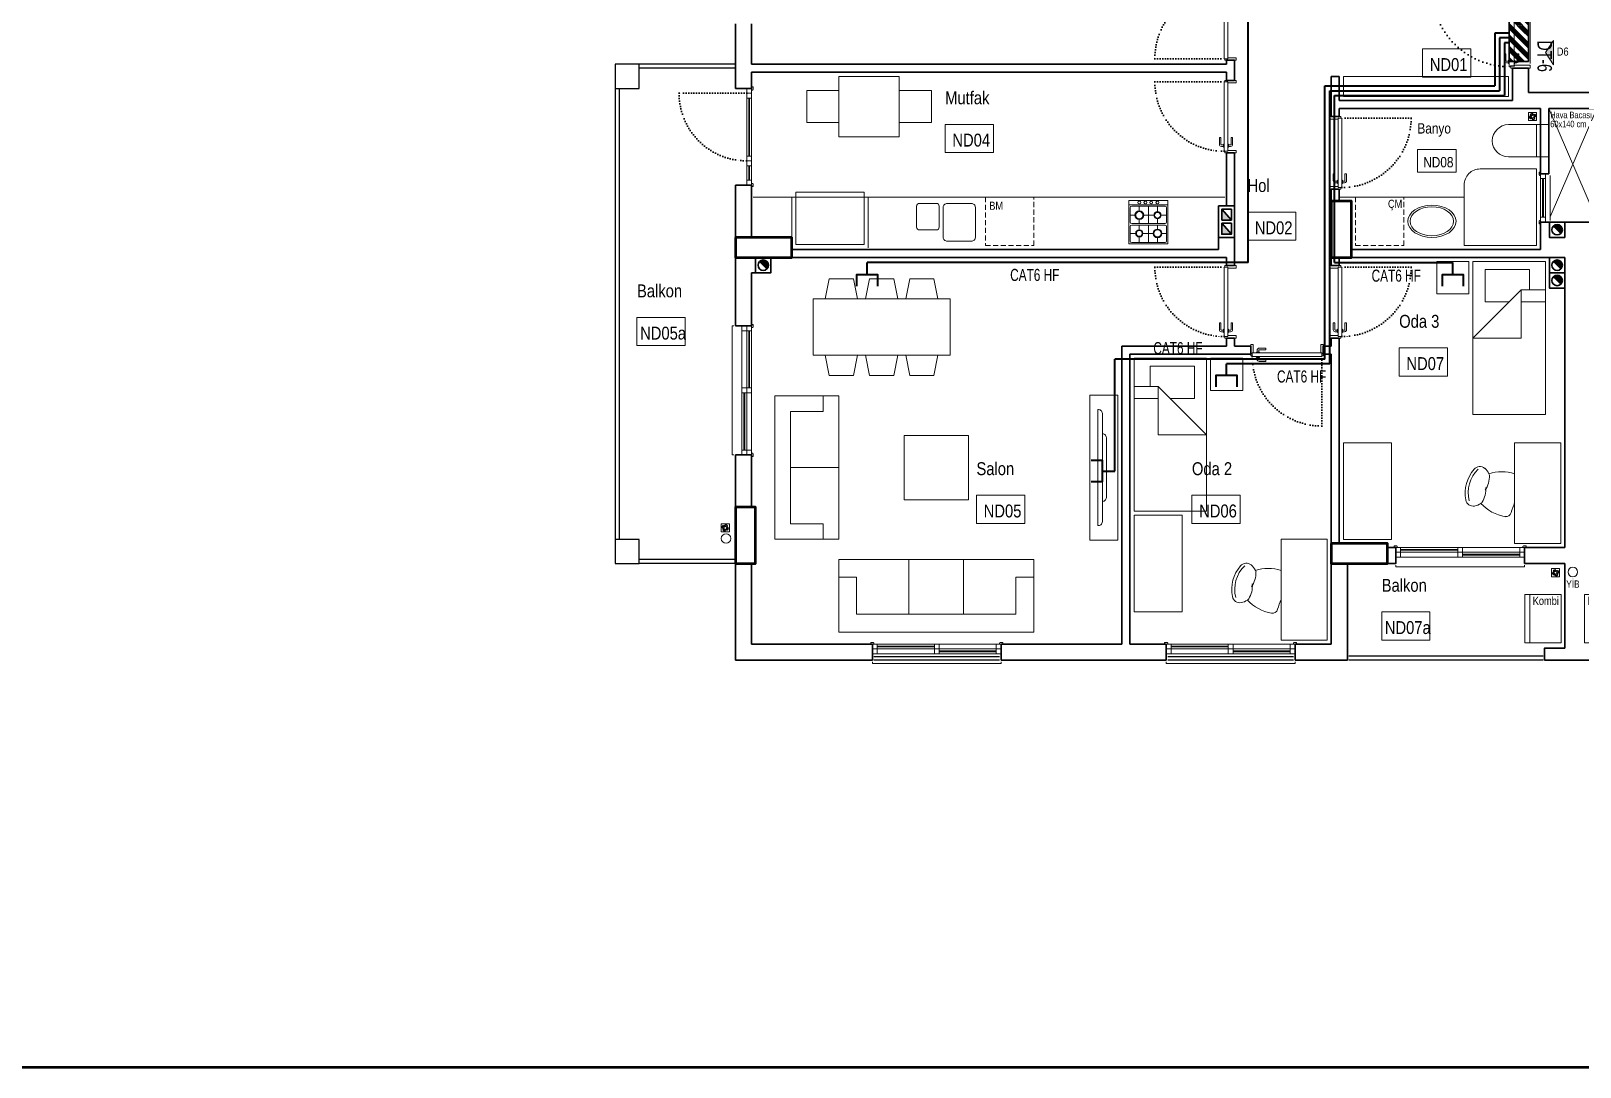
# Model space of a CAD drawing. Header units: millimetres. Extents: x 1852829 to 1882754, y -270850 to -231658.
# Drawn here: x 1860248 to 1862172, y -259851 to -258565 of the extents above; entities that cross this region are included whole.
import ezdxf
from ezdxf.enums import TextEntityAlignment as Align

# ---------------------------------------------------------------- set-up
doc = ezdxf.new("R2010")
doc.units = ezdxf.units.MM
for name, pattern in [('CONTINOUS', [0]), ('CONTINU', [0]), ('DOT', [0.25, 0, -0.25]), ('izdüşüm arka', [3.175, 0, -3.175]), ('izdüşüm ön', [9.525, 6.35, -3.175])]:
    doc.linetypes.add(name, pattern=pattern)
for name, color, linetype, lineweight in [('a_ba', 6, 'Continuous', 50), ('a_doğrama', 251, 'Continuous', 20), ('a_duvar', 251, 'Continuous', 35), ('a_görünüş', 32, 'Continuous', 25), ('a_görünüş_ince', 8, 'Continuous', 20), ('a_izdüşüm_arka', 251, 'izdüşüm arka', 30), ('a_izdüşüm_ön', 6, 'izdüşüm ön', 9), ('a_not_mahal', 253, 'Continuous', 5), ('a_not_misc', 144, 'Continuous', 5), ('a_not_text', 7, 'Continuous', 13), ('a_tefriş', 8, 'Continuous', 20), ('a_çerçeve_line', 7, 'Continuous', 50), ('Aydınlatma', 4, 'CONTINOUS', 35), ('m_yib', 65, 'Continuous', 20), ('Priz', 6, 'CONTINOUS', 40), ('Telefon', 2, 'CONTINOUS', 40)]:
    doc.layers.add(name, color=color, linetype=linetype, lineweight=lineweight)
doc.styles.add('Grupcad', font='arial.ttf', dxfattribs={"width": 0.7})
doc.styles.add('ROMANTUR', font='arial.ttf', dxfattribs={"width": 0.7})
doc.styles.get("Standard").update_dxf_attribs({"font": 'ARIALN.TTF'})

# ---------------------------------------------------------------- blocks, each defined once
blk = doc.blocks.new('M1')
at = {"layer": 'a_doğrama', "linetype": 'Continuous'}
for p, q in [((-24, 6), (-30, 6)), ((-30, 0), (-30, 6)), ((-24, 0), (-30, 0)), ((-24, 0), (-24, 6)), ((30, 6), (24, 6)), ((24, 6), (24, 0)), ((30, 0), (30, 6)), ((30, 0), (24, 0))]:
    blk.add_line(p, q, dxfattribs=at)
at = {"layer": 'a_doğrama'}
for p, q in [((24, 3.5), (-24, 3.5)), ((24, 2.5), (-24, 2.5))]:
    blk.add_line(p, q, dxfattribs=at)
for points in [[(-28, -1), (-28, 0), (-32, 0), (-32, -2), (-29, -2)], [(28, -1), (28, 0), (32, 0), (32, -2), (29, -2)]]:
    blk.add_lwpolyline(points, close=True, dxfattribs=at)
at = {"layer": 'a_görünüş_ince'}
for p, q in [((24, 6), (-24, 6)), ((-24, 0), (24, 0))]:
    blk.add_line(p, q, dxfattribs=at)
blk = doc.blocks.new('K1')
at = {"layer": 'a_doğrama', "color": 251}
for points in [[(-17.5, -2.5), (-22, -2.5), (-22, 0), (2, 0), (2, -4), (-17.5, -4), (-17.5, -2.5)], [(-27.5, -93.1), (-25, -93.1)], [(-17.5, -97.5), (-22, -97.5), (-22, -100), (2, -100), (2, -96), (-17.5, -96), (-17.5, -97.5)], [(-14.5, -93.1), (-17, -93.1)]]:
    blk.add_lwpolyline(points, dxfattribs=at)
blk.add_lwpolyline([(-18, -14), (-18, -4), (-18, -3), (-22.5, -3), (-22.5, -2.5), (-22.5, -2), (-24, -2), (-24, -2.5), (-24, -12.5), (-24, -88), (-24, -97.5), (-24, -98), (-22.5, -98), (-22.5, -97.5), (-22.5, -97), (-18, -97), (-18, -96), (-18, -86.5)], close=True, dxfattribs=at)
for points in [[(-25, -91.1), (-27.5, -91.1, -0.414214), (-28, -90.6), (-28, -82.1), (-30, -82.1), (-30, -90.6)], [(-24, -94.1), (-24.5, -94.1, -0.414214), (-25, -93.6), (-25, -90.6, -0.414214), (-24.5, -90.1), (-24, -90.1)], [(-18, -94.1), (-17.5, -94.1, 0.414214), (-17, -93.6), (-17, -90.6, 0.414214), (-17.5, -90.1), (-18, -90.1)], [(-17, -91.1), (-14.5, -91.1, 0.414214), (-14, -90.6), (-14, -82.1), (-12, -82.1), (-12, -90.6)]]:
    blk.add_lwpolyline(points, format="xyb", dxfattribs=at)
for centre, start, end in [((-27.5, -90.6), 180, 270), ((-14.5, -90.6), 270, 0)]:
    blk.add_arc(centre, 2.5, start, end, dxfattribs=at)
at = {"layer": 'a_görünüş_ince', "color": 251}
blk.add_line((2, -6), (2, -94), dxfattribs=at)
at = {"layer": 'a_izdüşüm_arka', "color": 251, "linetype": 'DOT', "ltscale": 20}
blk.add_line((-24, -2), (-120, -2), dxfattribs=at)
blk.add_arc((-24, -2), 96, 180, 270, dxfattribs=at)
blk = doc.blocks.new('K2')
at = {"layer": 'a_doğrama', "color": 251, "linetype": 'Continuous'}
for p, q in [((-13, 88.1), (-13, 1.9)), ((-13, 88.1), (-8.5, 88.1)), ((-12, 90), (-12, 88.1)), ((-12, 90), (-10, 90)), ((-8.5, 88.1), (-8.5, 1.9)), ((-13, 1.9), (-8.5, 1.9)), ((-12, 0), (-12, 1.9)), ((-12, 0), (-10, 0))]:
    blk.add_line(p, q, dxfattribs=at)
at = {"layer": 'a_doğrama', "color": 251}
for points in [[(-14, 80.1), (-16.5, 80.1, 0.414214), (-17, 79.6), (-17, 71.1), (-19, 71.1), (-19, 79.6)], [(-13, 83.1), (-13.5, 83.1, 0.414214), (-14, 82.6), (-14, 79.6, 0.414214), (-13.5, 79.1), (-13, 79.1)], [(-8.5, 83.1), (-8, 83.1, -0.414214), (-7.5, 82.6), (-7.5, 79.6, -0.414214), (-8, 79.1), (-8.5, 79.1)], [(-7.5, 80.1), (-5, 80.1, -0.414214), (-4.5, 79.6), (-4.5, 71.1), (-2.5, 71.1), (-2.5, 79.6)]]:
    blk.add_lwpolyline(points, format="xyb", dxfattribs=at)
for points in [[(-16.5, 82.1), (-14, 82.1)], [(-5, 82.1), (-7.5, 82.1)]]:
    blk.add_lwpolyline(points, dxfattribs=at)
at = {"layer": 'a_doğrama', "color": 251, "linetype": 'Continuous'}
for points in [[(0, 90), (2, 90), (2, 87), (-8.5, 87)], [(0, 0), (2, 0), (2, 3), (-8.5, 3)]]:
    blk.add_lwpolyline(points, dxfattribs=at)
at = {"layer": 'a_doğrama', "color": 251}
for centre, start, end in [((-16.5, 79.6), 90, 180), ((-5, 79.6), 0, 90)]:
    blk.add_arc(centre, 2.5, start, end, dxfattribs=at)
at = {"layer": 'a_izdüşüm_arka', "color": 251}
blk.add_lwpolyline([(-99.2, 1.9), (-13, 1.9)], dxfattribs=at)
blk.add_arc((-13, 1.9), 86.2, 90, 180, dxfattribs=at)
blk = doc.blocks.new('klozet')
at = {"layer": 'a_tefriş'}
blk.add_line((20, 0), (-20, 0), dxfattribs=at)
for points in [[(-20, 0), (-20, -15), (20, -15), (20, 0)], [(-20, -50), (-20, -15)], [(20, -50), (20, -15)]]:
    blk.add_lwpolyline(points, dxfattribs=at)
blk.add_arc((0, -50), 20, 180, 360, dxfattribs=at)
blk = doc.blocks.new('kapı_120_c_blok')
at = {"layer": 'a_doğrama', "color": 251}
for points in [[(-2, 119), (-2, 122), (0, 122), (0, 118), (-1, 118), (-2, 119)], [(2.5, 114), (2.5, 96)], [(3.5, 114), (3.5, 96)], [(2.5, 84), (2.5, 12)], [(3.5, 84), (3.5, 12)], [(-2, 1), (-2, -2), (0, -2), (0, 2), (-1, 2), (-2, 1)]]:
    blk.add_lwpolyline(points, dxfattribs=at)
for points in [[(0, 114), (6, 114), (6, 120), (0, 120)], [(0, 90), (6, 90), (6, 96), (0, 96)], [(0, 84), (6, 84), (6, 90), (0, 90)], [(0, 6), (6, 6), (6, 12), (0, 12)], [(0, 0), (6, 0), (6, 6), (0, 6)]]:
    blk.add_lwpolyline(points, close=True, dxfattribs=at)
at = {"layer": 'a_görünüş_ince', "color": 251}
for points in [[(0, 114), (0, 96)], [(6, 114), (6, 96)], [(0, 84), (0, 12)], [(6, 84), (6, 12)]]:
    blk.add_lwpolyline(points, dxfattribs=at)
at = {"layer": 'a_izdüşüm_arka', "color": 251}
blk.add_lwpolyline([(6, 6), (90, 6)], dxfattribs=at)
blk.add_arc((6, 6), 84, 0, 90, dxfattribs=at)
blk = doc.blocks.new('160p')
at = {"layer": 'a_doğrama', "color": 251}
for points in [[(-6, -6), (-6, 0), (-12, 0), (-12, -6)], [(0, -6), (0, 0), (-6, 0), (-6, -6)], [(-6, -83), (-6, -77), (-12, -77), (-12, -83)], [(0, -83), (0, -77), (-6, -77), (-6, -83)], [(-6, -160), (-6, -154), (-12, -154), (-12, -160)], [(0, -160), (0, -154), (-6, -154), (-6, -160)]]:
    blk.add_lwpolyline(points, close=True, dxfattribs=at)
for points in [[(2, -1), (2, 2), (0, 2), (0, -2), (1, -2), (2, -1)], [(-9.5, -6), (-9.5, -77)], [(-8.5, -6), (-8.5, -77)], [(-3.5, -83), (-3.5, -154)], [(-2.5, -83), (-2.5, -154)], [(2, -159), (2, -162), (0, -162), (0, -158), (1, -158), (2, -159)]]:
    blk.add_lwpolyline(points, dxfattribs=at)
at = {"layer": 'a_görünüş_ince', "color": 251}
for points in [[(-22, -160), (-24, -160), (-24, 0), (-22, 0)], [(-12, -77), (-12, -6)], [(-6, -77), (-6, -6)], [(-6, -77), (-6, -6)], [(0, -77), (0, -6)], [(-12, -154), (-12, -83)], [(-6, -154), (-6, -83)], [(-6, -154), (-6, -83)], [(0, -154), (0, -83)]]:
    blk.add_lwpolyline(points, dxfattribs=at)
blk = doc.blocks.new('baca_şönt')
at = {"layer": 'a_duvar'}
h = blk.add_hatch(color=256, dxfattribs=at)
h.dxf.hatch_style = 1
h.paths.add_polyline_path([(21.5, -5), (21.5, -17), (35, -17)])
h.paths.add_polyline_path([(4, -5), (4, -17), (17.5, -17)])
for p, q in [((4, -5), (17.5, -17)), ((17.5, -5), (17.5, -17)), ((21.5, -5), (21.5, -17)), ((21.5, -5), (35, -17))]:
    blk.add_line(p, q, dxfattribs=at)
blk.add_lwpolyline([(0, -21), (39, -21), (39, -1), (0, -1)], close=True, dxfattribs=at)
for points in [[(17.5, -5), (4, -5), (4, -17), (17.5, -17)], [(21.5, -17), (35, -17), (35, -5), (21.5, -5)]]:
    blk.add_lwpolyline(points, dxfattribs=at)
blk = doc.blocks.new('baca_müstakil')
at = {"layer": 'a_duvar'}
h = blk.add_hatch(color=256, dxfattribs=at)
h.dxf.hatch_style = 1
h.paths.add_polyline_path([(4.9, -4.9, 0.198912), (3, -9.5, 0.668179), (14.1, -14.1)])
blk.add_line((4.9, -4.9), (14.1, -14.1), dxfattribs=at)
blk.add_lwpolyline([(0, -19), (19, -19), (19, 0), (0, 0)], close=True, dxfattribs=at)
blk.add_circle((9.5, -9.5), 6.5, dxfattribs=at)
blk = doc.blocks.new('A$C2A0A03CE')
at = {"layer": 'a_tefriş'}
for p, q in [((-54, -24.3), (-54, 24.3)), ((-54, 24.3), (0, 24.3)), ((-48.6, 24.3), (-48.6, -24.3)), ((-46.8, 20.7), (-46.8, -20.7)), ((-27, 22.5), (-45, 22.5)), ((-35.6, 22.5), (-35.6, 15.7)), ((-25.2, -20.7), (-25.2, 20.7)), ((-23.4, -20.7), (-23.4, 20.7)), ((-21.6, 22.5), (-3.6, 22.5)), ((-13.1, 22.5), (-13.1, 14.8)), ((-1.8, 20.7), (-1.8, -20.7)), ((0, -24.3), (0, 24.3)), ((-40, 11.2), (-46.8, 11.2)), ((-25.2, 0), (-46.8, 0)), ((-35.6, 6.8), (-35.6, -7.7)), ((-25.2, 11.2), (-31, 11.2)), ((-16.6, 11.2), (-23.4, 11.2)), ((-1.8, 0), (-23.4, 0)), ((-13.1, 7.7), (-13.1, -6.8)), ((-1.8, 11.2), (-9.4, 11.2)), ((-39.1, -11.3), (-46.8, -11.3)), ((-35.6, -14.9), (-35.6, -22.5)), ((-25.2, -11.3), (-31.9, -11.3)), ((-17.5, -11.3), (-23.4, -11.3)), ((-13.1, -15.7), (-13.1, -22.5)), ((-1.8, -11.3), (-8.5, -11.3)), ((-54, -24.3), (0, -24.3)), ((-45, -22.5), (-27, -22.5)), ((-3.6, -22.5), (-21.6, -22.5))]:
    blk.add_line(p, q, dxfattribs=at)
for centre, radius in [((-51.4, 11.2), 1.8), ((-51.4, 3.7), 1.8), ((-35.6, 11.2), 5.4), ((-35.6, 11.2), 4.5), ((-13.1, 11.2), 4.5), ((-13.1, 11.2), 3.6), ((-51.4, -3.5), 1.8), ((-51.4, -11.3), 1.8), ((-35.6, -11.3), 4.5), ((-35.6, -11.3), 3.6), ((-13.1, -11.3), 5.4), ((-13.1, -11.3), 4.5)]:
    blk.add_circle(centre, radius, dxfattribs=at)
for centre, start, end in [((-45, 20.7), 90, 180), ((-27, 20.7), 0, 90), ((-21.6, 20.7), 90, 180), ((-3.6, 20.7), 0, 90), ((-45, -20.7), 180, 270), ((-27, -20.7), 270, 0), ((-21.6, -20.7), 180, 270), ((-3.6, -20.7), 270, 0)]:
    blk.add_arc(centre, 1.8, start, end, dxfattribs=at)
blk = doc.blocks.new('tefriş_koltuk_242x90')
at = {"layer": 'a_tefriş'}
for p, q in [((-34, -22), (-34, -90)), ((34, -22), (34, -90)), ((-99, -68), (-121, -68)), ((99, -68), (121, -68))]:
    blk.add_line(p, q, dxfattribs=at)
for points in [[(-121, -90), (-121, 0), (121, 0), (121, -90), (-121, -90)], [(-99, -68), (-99, -22), (99, -22), (99, -68)]]:
    blk.add_lwpolyline(points, dxfattribs=at)
blk = doc.blocks.new('tefriş_koltuk_202x90')
at = {"layer": 'a_tefriş'}
for p, q in [((0, -90), (0, -22)), ((-79, -68), (-101, -68)), ((79, -68), (101, -68))]:
    blk.add_line(p, q, dxfattribs=at)
for points in [[(101, -90), (101, 0), (-101, 0), (-101, -90), (101, -90)], [(79, -68), (79, -22), (-79, -22), (-79, -68)]]:
    blk.add_lwpolyline(points, dxfattribs=at)
blk = doc.blocks.new('tefirş_tv')
at = {"layer": 'a_tefriş'}
for points in [[(60, 4), (60, 5, 0.414214), (55, 10), (-55, 10, 0.414214), (-60, 5), (-60, 4)], [(35, 10), (35, 10, 0.414214), (30, 15), (-30, 15, 0.414214), (-35, 10), (-35, 10)]]:
    blk.add_lwpolyline(points, format="xyb", close=True, dxfattribs=at)
blk = doc.blocks.new('tefriş_yatak tek')
at = {"layer": 'a_tefriş'}
for points in [[(0, -0.45), (-1.9, -0.45), (-1.9, 0.45), (0, 0.45)], [(-1.9, -0.5), (-1.5, -0.5), (-1.5, -0.9), (-1.9, -0.9)]]:
    blk.add_lwpolyline(points, close=True, dxfattribs=at)
for points in [[(-1.55, 0.45), (-1.55, 0.15), (-0.95, -0.45), (-0.95, 0.15), (-1.55, 0.15)], [(-1.4, 0.45), (-1.4, 0.15)], [(-1.4, 0), (-1.4, -0.3), (-1.8, -0.3), (-1.8, 0.25), (-1.55, 0.25)]]:
    blk.add_lwpolyline(points, dxfattribs=at)
blk = doc.blocks.new('tefriş_sandalye')
at = {"layer": 'a_tefriş'}
blk.add_line((0, -18), (0, 18), dxfattribs=at)
at = {"layer": 'a_tefriş', "extrusion": (0, 0, -1)}
for centre, major_axis, start_param, end_param in [((16, -34.3), (38.7, 38.7), 5.200723, 5.79406), ((48.7, 10.5), (13, -13), 2.7784, 3.245118), ((43.2, 17.3), (6.76, 6.76), 4.815914, 6.34704), ((16.9, -5.5), (28.8, 28.8), 6.26556, 7.321949), ((16.9, -5.5), (28.8, 28.8), 6.26556, 7.321949), ((17, -5.7), (31.4, -31.4), -1.506941, -0.587454), ((62.1, 15.1), (21.8, -21.8), 1.757107, 2.385975), ((62.1, 15.1), (21.8, -21.8), 1.757107, 2.385975), ((48.7, 10.5), (13, -13), 2.664537, 2.7784), ((48.7, 10.5), (13, -13), 2.664537, 2.7784), ((66.5, -1.2), (21.8, -21.8), 1.802816, 2.431683), ((66.5, -1.2), (21.8, -21.8), 1.802816, 2.431683), ((-154, -79.7), (117.3, -117.3), -1.166716, -1.087708), ((1.8, 18.5), (38.7, -38.7), -0.034473, 0.601946), ((52.6, -3.9), (13, -13), 1.410391, 1.524253), ((52.6, -3.9), (13, -13), 1.410391, 1.524253), ((52.6, -3.9), (13, 13), 2.514469, 2.981187), ((51.2, -12.6), (6.76, -6.76), -0.587454, 0.943672), ((11.1, -28.2), (4.99, -4.99), 0.687369, 2.053884)]:
    blk.add_ellipse(centre, major_axis=major_axis, ratio=1, start_param=start_param, end_param=end_param, dxfattribs=at)
blk = doc.blocks.new('tefriş_süzgeç')
at = {"layer": 'a_tefriş'}
for p, q in [((5, 0), (-5, 0)), ((-5, 0), (-5, -10)), ((5, -10), (5, 0)), ((-5, -10), (5, -10)), ((-3.6, -5.1), (-4.1, -5.1)), ((-2.6, -5.1), (-3.1, -5.1)), ((-2.5, -2.5), (-2.9, -2.2)), ((-2.6, -7.6), (-2.9, -7.9)), ((-2, -3.3), (-2.3, -3)), ((-1.9, -6.9), (-2.2, -7.2)), ((-1.6, -5.1), (-2.1, -5.1)), ((-1.2, -3.9), (-1.5, -3.6)), ((-1.2, -6.2), (-1.5, -6.5)), ((-0.2, -2.5), (-0.2, -2)), ((-0.1, -1.5), (-0.1, -1)), ((-0.1, -3), (-0.1, -3.5)), ((-0.1, -6.6), (-0.1, -7.1)), ((-0.1, -7.6), (-0.1, -8.1)), ((-0.1, -8.6), (-0.1, -9.1)), ((1, -4), (1.4, -3.6)), ((1.1, -6.2), (1.4, -6.5)), ((1.5, -5.1), (2, -5.1)), ((1.7, -3.3), (2.1, -2.9)), ((1.8, -6.9), (2.1, -7.2)), ((2.5, -2.5), (2.8, -2.2)), ((2.5, -5.1), (3, -5.1)), ((2.5, -7.5), (2.8, -7.9)), ((3.5, -5.1), (4, -5.1))]:
    blk.add_line(p, q, dxfattribs=at)
for centre, radius, start, end in [((-0.1, -5.1), 4.06, 134.2896, 180), ((-0.1, -5.1), 3.56, 134.2896, 180), ((-0.1, -5.1), 3.06, 180, 225), ((-0.1, -5.1), 4.06, 225, 270), ((-0.1, -5.1), 2.56, 180, 225), ((-0.1, -5.1), 3.56, 225, 270), ((-0.4, -4.4), 2.4, 84.5943, 143.2016), ((-0.1, -5.1), 2.06, 134.2896, 180), ((-0.1, -5), 2.44, 90.343, 138.1212), ((-0.1, -5.1), 1.56, 134.2896, 180), ((-0.1, -5.1), 2.06, 225, 270), ((-0.1, -5.1), 1.56, 225, 270), ((-0.1, -5.1), 4.06, 45, 90), ((-0.1, -5.1), 3.56, 45, 90), ((-0.1, -5.1), 2.06, 45, 90), ((-0.1, -5.1), 1.56, 45, 90), ((-0.1, -5.1), 2.56, 270, 315.7104), ((-0.1, -5.1), 3.06, 270, 315.7104), ((-0.1, -5.1), 1.56, 314.2896, 360), ((-0.1, -5.1), 2.06, 314.2896, 360), ((-0.1, -5.1), 2.56, 360, 45), ((-0.1, -5.1), 3.06, 360, 45), ((-0.1, -5.1), 3.56, 314.2896, 360), ((-0.1, -5.1), 4.06, 314.2896, 360)]:
    blk.add_arc(centre, radius, start, end, dxfattribs=at)
blk = doc.blocks.new('kombi')
at = {"layer": 'a_tefriş', "lineweight": 20}
for p, q in [((-4.8, 60), (40.2, 60)), ((-4.7, 0), (-4.8, 60)), ((1.3, 0), (1.2, 60)), ((40.2, 60), (40.3, 0)), ((69.2, 60), (69.2, 0)), ((114.2, 60), (69.2, 60)), ((108.2, 0), (108.2, 60)), ((114.2, 0), (114.2, 60)), ((40.3, 0), (-4.7, 0)), ((69.2, 0), (114.2, 0))]:
    blk.add_line(p, q, dxfattribs=at)
at = {"layer": 'a_not_mahal'}
for p in [(5, 47.3), (73.2, 47.3)]:
    blk.add_text('Kombi', height=10, dxfattribs=at).set_placement(p)
blk = doc.blocks.new('ZayıfAkımPanosu')
at = {"layer": 'Priz'}
h = blk.add_hatch(dxfattribs=at)
h.set_pattern_fill('GOST_GROUND', color=256)
h.set_pattern_definition([(45, (-1866208.597, 256590.195), (14.142135624, 0), [20]), (45, (-1866205.597, 256590.195), (14.142135624, 0), [20]), (45, (-1866202.597, 256590.195), (14.142135624, 0), [20])])
h.paths.add_polyline_path([(11.9, 41.5), (-11.9, 41.5), (-11.9, -41.5), (11.9, -41.5)])
at = {"layer": 'Aydınlatma', "color": 2, "linetype": 'CONTINU'}
blk.add_lwpolyline([(-11.9, 41.5), (11.9, 41.5), (11.9, -41.5), (-11.9, -41.5)], close=True, dxfattribs=at)
blk.add_lwpolyline([(-11.9, 41.5), (11.9, 41.5), (11.9, -41.5), (-11.9, -41.5)], close=True, dxfattribs=at)
blk.add_lwpolyline([(-11.9, 41.5), (11.9, 41.5), (11.9, -41.5), (-11.9, -41.5)], close=True, dxfattribs=at)
blk.add_lwpolyline([(-11.9, 41.5), (11.9, 41.5), (11.9, -41.5), (-11.9, -41.5)], close=True, dxfattribs=at)
blk.add_lwpolyline([(-11.9, 41.5), (11.9, 41.5), (11.9, -41.5), (-11.9, -41.5)], close=True, dxfattribs=at)
at = {"layer": 'Aydınlatma', "color": 6, "linetype": 'CONTINU'}
blk.add_lwpolyline([(-11.9, 41.5), (11.9, 41.5), (11.9, -41.5), (-11.9, -41.5)], close=True, dxfattribs=at)
blk = doc.blocks.new('TELEFON PRIZI')
at = {"layer": 'Telefon', "linetype": 'CONTINU'}
blk.add_lwpolyline([(13.2, 13.9), (13.2, 0), (-13.2, 0), (-13.2, 13.9)], dxfattribs=at)

msp = doc.modelspace()

# ---------------------------------------------------------------- hatches: boundary and pattern name
at = {"layer": 'a_not_misc'}
h = msp.add_hatch(color=256, dxfattribs=at)
h.dxf.hatch_style = 1
h.paths.add_polyline_path([(1862138.7, -258576.8), (1862128.7, -258591.8), (1862138.7, -258606.8)])

# ---------------------------------------------------------------- linework, layer by layer
at = {"layer": 'a_ba', "color": 253}
for points in [[(1861862.7, -258846.2), (1861887.7, -258846.2), (1861887.7, -258776.2), (1861862.7, -258776.2)], [(1861122.7, -258821.2), (1861122.7, -258846.2), (1861192.7, -258846.2), (1861192.7, -258821.2)], [(1861122.7, -259226.2), (1861147.7, -259226.2), (1861147.7, -259156.2), (1861122.7, -259156.2)], [(1861862.7, -259201.2), (1861862.7, -259226.2), (1861932.7, -259226.2), (1861932.7, -259201.2)]]:
    msp.add_lwpolyline(points, close=True, dxfattribs=at)
at = {"layer": 'a_duvar'}
for p, q in [((1861122.7, -258556.2), (1861122.7, -258636.2)), ((1861142.7, -258606.2), (1861142.7, -258556.2)), ((1861732.7, -258606.2), (1861142.7, -258606.2)), ((1861732.7, -258601.2), (1861732.7, -258606.2)), ((1861742.7, -258601.2), (1861742.7, -258626.2)), ((1861142.7, -258616.2), (1861732.7, -258616.2)), ((1861142.7, -258636.2), (1861142.7, -258616.2)), ((1861732.7, -258616.2), (1861732.7, -258626.2)), ((1861862.7, -258621.2), (1861862.7, -258671.2)), ((1861862.7, -258621.2), (1861872.7, -258621.2)), ((1861872.7, -258651.4), (1861872.7, -258621.2)), ((1862107.7, -258611.2), (1862087.7, -258611.2)), ((1862087.7, -258611.2), (1862107.7, -258611.2)), ((1862087.7, -258611.2), (1862087.7, -258651.4)), ((1862107.7, -258641.4), (1862107.7, -258611.2)), ((1862107.7, -258641.4), (1862107.7, -258611.2)), ((1862227.7, -258641.4), (1862107.7, -258641.4)), ((1861872.7, -258651.4), (1862087.7, -258651.4)), ((1861872.7, -258671.2), (1861872.7, -258661.2)), ((1861872.7, -258661.2), (1862122.7, -258661.2)), ((1862122.7, -258661.2), (1862122.7, -258742.2)), ((1862132.7, -258661.2), (1862192.7, -258661.2)), ((1862132.7, -258742.2), (1862132.7, -258661.2)), ((1861732.7, -258716.2), (1861732.7, -258782.2)), ((1861742.7, -258716.2), (1861742.7, -258856.2)), ((1861122.7, -258756.2), (1861122.7, -258931.2)), ((1861142.7, -258821.2), (1861142.7, -258756.2)), ((1861862.7, -258761.2), (1861862.7, -258856.2)), ((1861872.7, -258776.2), (1861872.7, -258761.2)), ((1861722.7, -258836.2), (1861192.7, -258836.2)), ((1861887.7, -258836.2), (1862122.7, -258836.2)), ((1861142.7, -258846.2), (1861732.7, -258846.2)), ((1861732.7, -258846.2), (1861732.7, -258856.2)), ((1861872.7, -258846.2), (1862152.7, -258846.2)), ((1861872.7, -258856.2), (1861872.7, -258846.2)), ((1862152.7, -258846.2), (1862152.7, -259206.2)), ((1861142.7, -258931.2), (1861142.7, -258865.2)), ((1861732.7, -258946.2), (1861732.7, -258956.2)), ((1861742.7, -258946.2), (1861742.7, -258956.2)), ((1861862.7, -258946.2), (1861862.7, -258956.2)), ((1861872.7, -259201.2), (1861872.7, -258946.2)), ((1861732.7, -258956.2), (1861602.7, -258956.2)), ((1861602.7, -258956.2), (1861602.7, -259326.2)), ((1861612.7, -258966.2), (1861762.7, -258966.2)), ((1861612.7, -259326.2), (1861612.7, -258966.2)), ((1861762.7, -258956.2), (1861742.7, -258956.2)), ((1861862.7, -258956.2), (1861852.7, -258956.2)), ((1861852.7, -258966.2), (1861862.7, -258966.2)), ((1861862.7, -258966.2), (1861862.7, -259326.2)), ((1861122.7, -259091.2), (1861122.7, -259206.2)), ((1861142.7, -259156.2), (1861142.7, -259091.2)), ((1862152.7, -259206.2), (1862102.7, -259206.2)), ((1861122.7, -259226.2), (1861122.7, -259346.2)), ((1861142.7, -259326.2), (1861142.7, -259226.2)), ((1861882.7, -259346.2), (1861882.7, -259226.2)), ((1861882.7, -259226.2), (1861932.7, -259226.2)), ((1862102.7, -259226.2), (1862152.7, -259226.2)), ((1862152.7, -259226.2), (1862152.7, -259331.2)), ((1861292.7, -259326.2), (1861142.7, -259326.2)), ((1861602.7, -259326.2), (1861452.7, -259326.2)), ((1861657.7, -259326.2), (1861612.7, -259326.2)), ((1861862.7, -259326.2), (1861817.7, -259326.2)), ((1861122.7, -259346.2), (1861292.7, -259346.2)), ((1861452.7, -259346.2), (1861657.7, -259346.2)), ((1861817.7, -259346.2), (1861882.7, -259346.2)), ((1862197.7, -259346.2), (1862127.7, -259346.2))]:
    msp.add_line(p, q, dxfattribs=at)
for points in [[(1861732.7, -258601.2), (1861742.7, -258601.2)], [(1861732.7, -258626.2), (1861742.7, -258626.2)], [(1861142.7, -258636.2), (1861122.7, -258636.2)], [(1861872.7, -258671.2), (1861862.7, -258671.2)], [(1861732.7, -258716.2), (1861742.7, -258716.2)], [(1862122.7, -258742.2), (1862132.7, -258742.2)], [(1861142.7, -258756.2), (1861122.7, -258756.2)], [(1861862.7, -258761.2), (1861872.7, -258761.2)], [(1862122.7, -258802.2), (1862122.7, -258836.2)], [(1862202.7, -258802.2), (1862122.7, -258802.2)], [(1861722.7, -258821.2), (1861722.7, -258836.2)], [(1861732.7, -258856.2), (1861742.7, -258856.2)], [(1861862.7, -258856.2), (1861872.7, -258856.2)], [(1861147.7, -258865.2), (1861142.7, -258865.2)], [(1861122.7, -258931.2), (1861142.7, -258931.2)], [(1861732.7, -258946.2), (1861742.7, -258946.2)], [(1861862.7, -258946.2), (1861872.7, -258946.2)], [(1861762.7, -258956.2), (1861762.7, -258966.2)], [(1861852.7, -258956.2), (1861852.7, -258966.2)], [(1861122.7, -259091.2), (1861142.7, -259091.2)], [(1861932.7, -259226.2), (1861942.7, -259226.2), (1861942.7, -259206.2), (1861932.7, -259206.2)], [(1862102.7, -259226.2), (1862102.7, -259206.2)], [(1861292.7, -259346.2), (1861292.7, -259326.2)], [(1861452.7, -259346.2), (1861452.7, -259326.2)], [(1861657.7, -259326.2), (1861657.7, -259346.2)], [(1861817.7, -259326.2), (1861817.7, -259346.2)], [(1862127.7, -259346.2), (1862127.7, -259331.2), (1862152.7, -259331.2)]]:
    msp.add_lwpolyline(points, dxfattribs=at)
at = {"layer": 'a_görünüş', "color": 251}
for points in [[(1860973.2, -258636.2), (1861003.2, -258636.2), (1861003.2, -258606.2), (1860973.2, -258606.2)], [(1860973.2, -259226.2), (1861003.2, -259226.2), (1861003.2, -259196.2), (1860973.2, -259196.2)]]:
    msp.add_lwpolyline(points, close=True, dxfattribs=at)
for points in [[(1861122.7, -258606.2), (1861003.2, -258606.2)], [(1861122.7, -258611.2), (1861003.2, -258611.2)], [(1860973.2, -258636.2), (1860973.2, -259196.2)], [(1860978.2, -258636.2), (1860978.2, -259196.2)], [(1861122.7, -259221.2), (1861003.2, -259221.2)], [(1861122.7, -259226.2), (1861003.2, -259226.2)], [(1861450.7, -259342.2), (1861294.7, -259342.2)], [(1861450.7, -259346.2), (1861294.7, -259346.2)], [(1861815.7, -259342.2), (1861659.7, -259342.2)], [(1861815.7, -259346.2), (1861659.7, -259346.2)], [(1862125.7, -259341.2), (1861884.7, -259341.2)], [(1862125.7, -259346.2), (1861884.7, -259346.2)]]:
    msp.add_lwpolyline(points, dxfattribs=at)
at = {"layer": 'a_görünüş_ince'}
msp.add_line((1862134.7, -258800.2), (1862134.7, -258744.2), dxfattribs=at)
at = {"layer": 'a_izdüşüm_ön', "color": 251}
for points in [[(1861433.2, -258771.2), (1861433.2, -258831.2), (1861493.2, -258831.2), (1861493.2, -258771.2)], [(1861892.7, -258831.2), (1861952.7, -258831.2), (1861952.7, -258771.2), (1861892.7, -258771.2)]]:
    msp.add_lwpolyline(points, close=True, dxfattribs=at)
at = {"layer": 'a_not_mahal'}
for points in [[(1862035.9, -258587.1), (1861975.9, -258587.1), (1861975.9, -258622.1), (1862035.9, -258622.1)], [(1861443.1, -258680.9), (1861383.1, -258680.9), (1861383.1, -258715.9), (1861443.1, -258715.9)], [(1862017.7, -258712.2), (1861969.7, -258712.2), (1861969.7, -258740.2), (1862017.7, -258740.2)], [(1861818.7, -258789.8), (1861758.7, -258789.8), (1861758.7, -258824.8), (1861818.7, -258824.8)], [(1861060.4, -258920.6), (1861000.4, -258920.6), (1861000.4, -258955.6), (1861060.4, -258955.6)], [(1862007, -258958.4), (1861947, -258958.4), (1861947, -258993.4), (1862007, -258993.4)], [(1861482, -259141.4), (1861422, -259141.4), (1861422, -259176.4), (1861482, -259176.4)], [(1861749.6, -259141.4), (1861689.6, -259141.4), (1861689.6, -259176.4), (1861749.6, -259176.4)], [(1861985.3, -259286.2), (1861925.3, -259286.2), (1861925.3, -259321.2), (1861985.3, -259321.2)]]:
    msp.add_lwpolyline(points, close=True, dxfattribs=at)
at = {"layer": 'a_not_misc'}
msp.add_lwpolyline([(1862138.7, -258576.8), (1862128.7, -258591.8), (1862138.7, -258606.8), (1862138.7, -258576.8)], close=True, dxfattribs=at)
for points in [[(1862132.7, -258661.2), (1862190.7, -258795.5)], [(1862192.7, -258661.2), (1862134.7, -258795.5)]]:
    msp.add_lwpolyline(points, dxfattribs=at)
at = {"layer": 'a_tefriş'}
msp.add_line((1861730.7, -258771.2), (1861144.7, -258771.2), dxfattribs=at)
for points in [[(1861326.2, -258696.2), (1861326.2, -258621.2), (1861251.2, -258621.2), (1861251.2, -258696.2)], [(1861877.7, -258621.2), (1862082.7, -258621.2), (1862082.7, -258646.4), (1861877.7, -258646.4)], [(1861251.2, -258678.7), (1861251.2, -258638.7), (1861211.2, -258638.7), (1861211.2, -258678.7)], [(1861366.2, -258678.7), (1861326.2, -258678.7), (1861326.2, -258638.7), (1861366.2, -258638.7)], [(1861219.2, -258967.5), (1861389.2, -258967.5), (1861389.2, -258897.5), (1861219.2, -258897.5)], [(1861562.7, -259197), (1861597.7, -259197), (1861597.7, -259017), (1861562.7, -259017)], [(1861332.1, -259147), (1861412.1, -259147), (1861412.1, -259067), (1861332.1, -259067)], [(1861937.7, -259076.2), (1861877.7, -259076.2), (1861877.7, -259196.2), (1861937.7, -259196.2)], [(1862090.4, -259201.2), (1862147.7, -259201.2), (1862147.7, -259076.1), (1862090.4, -259076.1)], [(1861617.7, -259166.2), (1861677.7, -259166.2), (1861677.7, -259286.2), (1861617.7, -259286.2)], [(1861800.4, -259321.2), (1861857.7, -259321.2), (1861857.7, -259196.1), (1861800.4, -259196.1)]]:
    msp.add_lwpolyline(points, close=True, dxfattribs=at)
msp.add_lwpolyline([(1862117.7, -258831.2), (1862027.7, -258831.2), (1862027.7, -258756.2, -0.414214), (1862047.7, -258736.2), (1862117.7, -258736.2)], format="xyb", close=True, dxfattribs=at)
for points in [[(1861192.7, -258819.2), (1861192.7, -258771.2)], [(1861197.7, -258830.2), (1861197.7, -258765.2), (1861282.7, -258765.2), (1861282.7, -258830.2), (1861197.7, -258830.2), (1861197.7, -258771.2), (1861282.7, -258771.2)], [(1861287.7, -258771.2), (1861287.7, -258834.2)], [(1861872.7, -258771.2), (1862027.7, -258771.2)], [(1861274.2, -258897.5), (1861269.2, -258872.5), (1861239.2, -258872.5), (1861234.2, -258897.5)], [(1861324.2, -258897.5), (1861319.2, -258872.5), (1861289.2, -258872.5), (1861284.2, -258897.5)], [(1861374.2, -258897.5), (1861369.2, -258872.5), (1861339.2, -258872.5), (1861334.2, -258897.5)], [(1861274.2, -258967.5), (1861269.2, -258992.5), (1861239.2, -258992.5), (1861234.2, -258967.5)], [(1861324.2, -258967.5), (1861319.2, -258992.5), (1861289.2, -258992.5), (1861284.2, -258967.5)], [(1861374.2, -258967.5), (1861369.2, -258992.5), (1861339.2, -258992.5), (1861334.2, -258967.5)]]:
    msp.add_lwpolyline(points, dxfattribs=at)
for points in [[(1861347.7, -258808.4, 0.414214), (1861351.2, -258811.9), (1861372.2, -258811.9, 0.414214), (1861375.7, -258808.4), (1861375.7, -258782.5, 0.414214), (1861372.2, -258779), (1861351.2, -258779, 0.414214), (1861347.7, -258782.5), (1861347.7, -258808.4)], [(1861380.7, -258821, 0.414214), (1861385.7, -258826), (1861415.7, -258826, 0.414214), (1861420.7, -258821), (1861420.7, -258784, 0.414214), (1861415.7, -258779), (1861385.7, -258779, 0.414214), (1861380.7, -258784), (1861380.7, -258821)]]:
    msp.add_lwpolyline(points, format="xyb", dxfattribs=at)
for major_axis in [(30, 0), (27, 0)]:
    msp.add_ellipse((1861987.7, -258801.2), major_axis=major_axis, ratio=0.666667, dxfattribs=at)
at = {"layer": 'a_çerçeve_line'}
msp.add_lwpolyline([(1872123.9, -259851.4), (1872123.9, -256851.4), (1853005.4, -256851.4), (1853005.4, -259851.4)], close=True, dxfattribs=at)
at = {"layer": 'm_yib'}
for centre in [(1861111, -259195.1), (1862162.7, -259236.7)]:
    msp.add_circle(centre, 5.92, dxfattribs=at)
at = {"layer": 'Telefon'}
for p, q in [((1861759.5, -258852.2), (1861759.5, -258513.2)), ((1862083.7, -258567.4), (1862065.7, -258567.4)), ((1862065.7, -258567.4), (1862065.7, -258633.2)), ((1862083.7, -258573.4), (1862071.7, -258573.4)), ((1862071.7, -258573.4), (1862071.7, -258639.2)), ((1862083.7, -258579.4), (1862077.7, -258579.4)), ((1862077.7, -258579.4), (1862077.7, -258645.2)), ((1861854.7, -258633.2), (1862065.7, -258633.2)), ((1861854.7, -258972.2), (1861854.7, -258633.2)), ((1861860.7, -258639.2), (1862071.7, -258639.2)), ((1861860.7, -258978.2), (1861860.7, -258639.2)), ((1861866.7, -258645.2), (1862077.7, -258645.2)), ((1861866.7, -258852.2), (1861866.7, -258645.2)), ((1861286.2, -258867.7), (1861286.2, -258852.2)), ((1861759.5, -258852.2), (1861286.2, -258852.2)), ((1861866.7, -258852.2), (1862013.7, -258852.2)), ((1862013.7, -258867.7), (1862013.7, -258852.2)), ((1861593.8, -259111.3), (1861593.8, -258972.2)), ((1861854.7, -258972.2), (1861593.8, -258972.2)), ((1861860.7, -258978.2), (1861732.6, -258978.2)), ((1861732.6, -258992.7), (1861732.6, -258978.2)), ((1861578.4, -259111.3), (1861593.8, -259111.3))]:
    msp.add_line(p, q, dxfattribs=at)

# ---------------------------------------------------------------- block references
at = {"rotation": 180}
msp.add_blockref('kapı_120_c_blok', (1861142.7, -258636.2), dxfattribs=at)
at = {"layer": 'a_doğrama', "rotation": 270}
msp.add_blockref('M1', (1862122.7, -258772.2), dxfattribs=at)
at = {"layer": 'a_duvar', "xscale": -1}
for name, p, rotation in [('baca_şönt', (1861743.7, -258821.2), 270), ('baca_müstakil', (1862133.7, -258802.2), 90), ('baca_müstakil', (1861147.7, -258846.2), 90), ('baca_müstakil', (1862133.7, -258846.2), 90), ('baca_müstakil', (1862133.7, -258865.2), 90), ('160p', (1861142.7, -259091.2), 180), ('160p', (1862102.7, -259206.2), 270), ('160p', (1861452.7, -259326.2), 270), ('160p', (1861817.7, -259326.2), 270)]:
    msp.add_blockref(name, p, dxfattribs=dict(at, rotation=rotation))
at = {"layer": 'a_duvar'}
msp.add_blockref('kombi', (1862107.9, -259324.8), dxfattribs=at)
msp.add_blockref('kombi', (1862107.9, -259324.8), dxfattribs=at)
at = {"layer": 'a_izdüşüm_arka', "ltscale": 5}
for name, p, rotation in [('K2', (1861742.7, -258601.2), 359.9992036878907), ('K1', (1862107.7, -258511.2), 359.9992036878907), ('K2', (1861862.7, -258671.2), 179.9992036878907), ('K2', (1861862.7, -258856.2), 179.9992036878906), ('K2', (1861852.7, -258956.2), 89.9992036878906)]:
    msp.add_blockref(name, p, dxfattribs=dict(at, rotation=rotation))
at = {"layer": 'a_izdüşüm_arka', "ltscale": 5, "xscale": -1, "rotation": 180.0007963121094}
for p in [(1861742.7, -258626.2), (1861742.7, -258856.2)]:
    msp.add_blockref('K2', p, dxfattribs=at)
at = {"layer": 'a_tefriş', "xscale": -1}
for p, rotation in [((1862107.7, -258671.2), 90), ((1862146.3, -259237.5), 270)]:
    msp.add_blockref('tefriş_süzgeç', p, dxfattribs=dict(at, rotation=rotation))
at = {"layer": 'a_tefriş', "color": 113, "xscale": -1}
for name, p, rotation in [('klozet', (1862132.7, -258701.2), 269.9992036605381), ('A$C2A0A03CE', (1861635.5, -258829.3), 89.99920367289552)]:
    msp.add_blockref(name, p, dxfattribs=dict(at, rotation=rotation))
at = {"layer": 'a_tefriş', "zscale": 100}
for p, xscale, yscale, rotation in [((1862083.7, -259041.2), 100, 100, 270), ((1861662.7, -259161.2), -100.0000000000011, 100.0000000000011, 90)]:
    msp.add_blockref('tefriş_yatak tek', p, dxfattribs=dict(at, xscale=xscale, yscale=yscale, rotation=rotation))
at = {"layer": 'a_tefriş', "lineweight": -3, "extrusion": (-1.39694e-31, 2.24181e-16, -1), "xscale": 0.8823529411764706, "yscale": 0.8823529411764706, "zscale": -0.8823529411764706, "rotation": 270}
msp.add_blockref('tefriş_koltuk_202x90', (-1861171.7, -259107), dxfattribs=at)
at = {"layer": 'a_tefriş', "extrusion": (0, 0, -1), "xscale": 1.2, "rotation": 89.99999833220615}
msp.add_blockref('tefirş_tv', (-1861568.7, -259107), dxfattribs=at)
at = {"layer": 'a_tefriş', "xscale": -1}
for p in [(1862090.4, -259132.7), (1861800.4, -259252.7)]:
    msp.add_blockref('tefriş_sandalye', p, dxfattribs=at)
at = {"layer": 'a_tefriş'}
msp.add_blockref('tefriş_süzgeç', (1861110.1, -259176.8), dxfattribs=at)
at = {"layer": 'a_tefriş', "rotation": 180}
msp.add_blockref('tefriş_koltuk_242x90', (1861372.1, -259311.2), dxfattribs=at)
at = {"layer": 'Priz', "xscale": -1}
msp.add_blockref('ZayıfAkımPanosu', (1862095.6, -258561.2), dxfattribs=at)
at = {"layer": 'Telefon', "linetype": 'CONTINU', "xscale": -1}
for p, rotation in [((1861286.2, -258867.7), 180), ((1862013.7, -258867.7), 180), ((1861732.6, -258992.7), 180), ((1861578.4, -259111.3), 90)]:
    msp.add_blockref('TELEFON PRIZI', p, dxfattribs=dict(at, rotation=rotation))

# ---------------------------------------------------------------- texts
at = {"layer": 'a_not_mahal'}
for s, height, p in [('ND01', 16, (1862008.4, -258614.6)), ('ND04', 16, (1861415.5, -258708.4)), ('ND08', 12.8, (1861995.7, -258734.2)), ('ND02', 16, (1861791.1, -258817.3)), ('ND05a', 16, (1861032.8, -258948.1)), ('ND07', 16, (1861979.4, -258985.9)), ('ND05', 16, (1861454.4, -259168.9)), ('ND06', 16, (1861722, -259168.9)), ('ND07a', 16, (1861957.7, -259313.7))]:
    msp.add_text(s, height=height, rotation=360, dxfattribs=at).set_placement(p, align=Align.CENTER)
for s, height, p in [('Mutfak', 16, (1861383.1, -258655.9)), ('Banyo', 12.8, (1861969.7, -258692.2)), ('Hol', 16, (1861758.7, -258764.8)), ('BM', 10, (1861437.9, -258786.9)), ('ÇM', 10, (1861933.1, -258784.5)), ('Balkon', 16, (1861000.4, -258895.6)), ('Oda 3', 16, (1861947, -258933.4)), ('Salon', 16, (1861422, -259116.4)), ('Oda 2', 16, (1861689.6, -259116.4)), ('Balkon', 16, (1861925.3, -259261.2))]:
    msp.add_text(s, height=height, dxfattribs=at).set_placement(p)
at = {"layer": 'a_not_text'}
for s, height, p in [('D6', 10, (1862142.8, -258595.5)), ('Hava Bacası', 8, (1862134.7, -258673.2)), ('60x140 cm', 8, (1862134.7, -258684.4)), ('YİB', 9, (1862154.5, -259256.2))]:
    msp.add_text(s, height=height, dxfattribs=at).set_placement(p)
at = {"layer": 'Aydınlatma', "linetype": 'CONTINU', "style": 'ROMANTUR', "width": 0.7}
msp.add_text('DT-6', height=18, rotation=270, dxfattribs=at).set_placement((1862127.8, -258596.1), align=Align.MIDDLE_CENTER)
at = {"layer": 'Telefon', "color": 4, "linetype": 'CONTINU', "style": 'Grupcad', "width": 0.7}
for p in [(1861463.9, -258867.8), (1861912.8, -258868.7), (1861641.7, -258958.7), (1861795.3, -258993.9)]:
    msp.add_text('CAT6 HF', height=15, dxfattribs=at).set_placement(p, align=Align.MIDDLE_LEFT)

doc.saveas('drawing.dxf')
